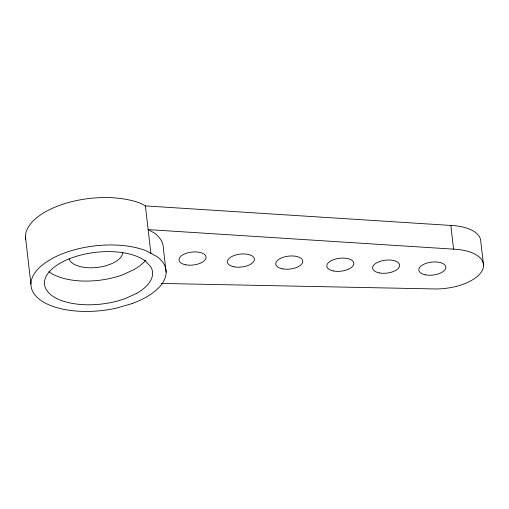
<?xml version="1.0" encoding="UTF-8"?>
<svg xmlns="http://www.w3.org/2000/svg" width="509" height="509" viewBox="0 0 509 509"><rect width="100%" height="100%" fill="white"/><g stroke="black" fill="none" stroke-linecap="round" stroke-linejoin="round"><path stroke-width="0.76" d="M161.156 283.43L432.408 288.902A40.765 19.514 -6.6 0 0 482.144 270.667A40.765 19.514 -6.6 0 0 453.576 249.156L148.138 229.597L154.399 233.007A67.939 32.525 -6.6 0 1 163.383 248.564L166.125 272.264M25.743 239.809A67.939 32.525 -6.6 0 1 64.382 203.74A67.939 32.525 -6.6 0 1 140.948 203.473L145.396 205.897L450.834 225.449A40.765 19.514 -6.6 0 1 480.808 241.762L483.55 265.469M450.834 225.449L453.576 249.156M145.396 205.897L150.88 253.304M25.45 236.736L30.934 284.137M145.447 260.436A54.355 26.016 -6.6 0 1 133.937 269.643L122.72 274.784A54.355 26.016 -6.6 0 1 48.896 271.691M122.784 252.808A27.174 13.011 -6.6 0 1 97.149 267.441A27.174 13.011 -6.6 0 1 69.071 258.896M136.679 293.343L125.462 298.484A54.355 26.016 -6.6 0 1 51.638 295.398A54.355 26.016 -6.6 0 1 71.597 257.917A54.355 26.016 -6.6 0 1 145.421 261.009L150.791 266.843A54.355 26.016 -6.6 0 1 136.679 293.343M132.194 303.555L115.874 308.257A67.939 32.525 -6.6 0 1 33.276 275.471A67.939 32.525 -6.6 0 1 146.433 250.88L157.141 256.708A67.939 32.525 -6.6 0 1 132.194 303.555M425.569 274.841A13.59 6.502 -6.6 0 0 445.871 267.397A13.59 6.502 -6.6 0 0 425.619 263.509A13.59 6.502 -6.6 0 0 425.569 274.841M379.351 272.907A13.59 6.502 -6.6 0 0 399.654 265.463A13.59 6.502 -6.6 0 0 379.402 261.575A13.59 6.502 -6.6 0 0 379.351 272.907M333.541 270.992A13.59 6.502 -6.6 0 0 353.844 263.547A13.59 6.502 -6.6 0 0 333.592 259.66A13.59 6.502 -6.6 0 0 333.541 270.992M282.489 268.854A13.59 6.502 -6.6 0 0 302.791 261.41A13.59 6.502 -6.6 0 0 282.54 257.522A13.59 6.502 -6.6 0 0 282.489 268.854M234.121 266.831A13.59 6.502 -6.6 0 0 254.424 259.386A13.59 6.502 -6.6 0 0 234.172 255.499A13.59 6.502 -6.6 0 0 234.121 266.831M185.734 264.807A13.59 6.502 -6.6 0 0 206.043 257.363A13.59 6.502 -6.6 0 0 185.791 253.476A13.59 6.502 -6.6 0 0 185.734 264.807"/></g></svg>
